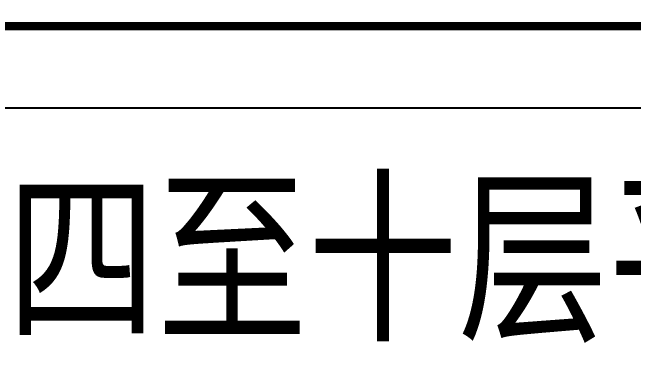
# Model space of a CAD drawing. Extents: x -518115 to 1124316, y -209821 to 1628073.
# Drawn here: x 822464 to 830040, y 407846 to 412000 of the extents above; entities that cross this region are included whole.
import ezdxf

# ---------------------------------------------------------------- set-up
doc = ezdxf.new("R2010")
doc.units = 0
doc.header["$LTSCALE"] = 1000
doc.header["$MEASUREMENT"] = 0
doc.layers.add('yichutu', color=7, linetype='Continuous', true_color=0xffffff, plot=False)
doc.layers.add('图框', color=140, linetype='Continuous')
doc.layers.add('导图字', color=7, linetype='Continuous')
doc.styles.add('黑体', font='')
doc.styles.get('黑体').set_extended_font_data('SimHei')

# ---------------------------------------------------------------- blocks, each defined once
blk = doc.blocks.new('TK')
at = {"layer": '图框'}
blk.add_lwpolyline([(465375, 548713.7), (549475, 548713.7), (549475, 489313.7), (465375, 489313.7)], close=True, dxfattribs=at)
blk.add_lwpolyline([(465375, 548713.7), (549475, 548713.7), (549475, 489313.7), (465375, 489313.7)], close=True, dxfattribs=at)
at = {"layer": '图框', "const_width": 100}
blk.add_lwpolyline([(548475, 490313.7), (548475, 547713.7), (467875, 547713.7), (467875, 490313.7)], close=True, dxfattribs=at)
blk = doc.blocks.new('yct-841-594-84100-59399.9999999999-100-1000.0')
at = {"layer": 'yichutu', "color": 7, "true_color": 0xffffff}
blk.add_lwpolyline([(0, 0), (0, 59400), (84100, 59400), (84100, 0)], close=True, dxfattribs=at)

msp = doc.modelspace()

# ---------------------------------------------------------------- block references
msp.add_blockref('TK', (348239.1, -78481.8))
at = {"layer": 'yichutu'}
msp.add_blockref('yct-841-594-84100-59399.9999999999-100-1000.0', (813614.1, 410831.9), dxfattribs=at)

# ---------------------------------------------------------------- texts
at = {"layer": '导图字', "color": 1, "style": '黑体', "width": 0.8}
msp.add_text('建施_11_四至十层平面图_A1', height=1682.363, dxfattribs=at).set_placement((815057.3, 408168.4))

doc.saveas('drawing.dxf')
